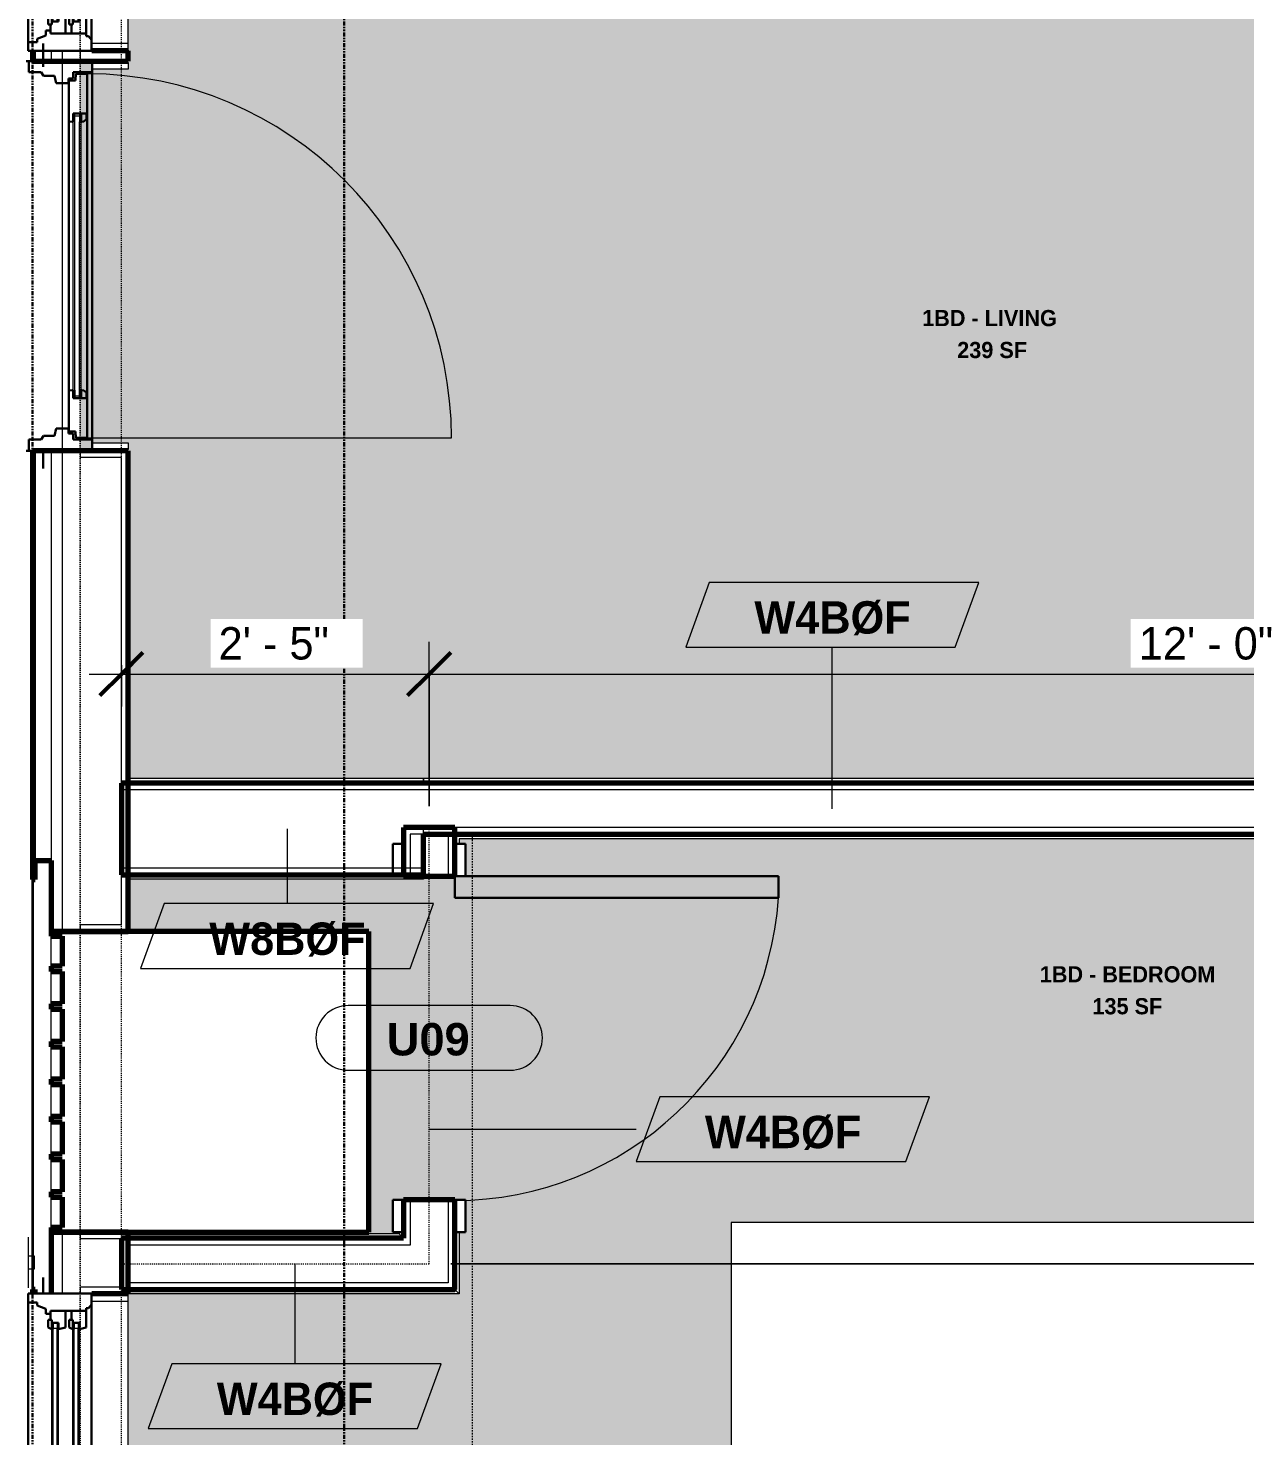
# Model space of a CAD drawing. Header units: inches. Extents: x -3927 to -2736, y 120 to 11438.
# Drawn here: x -3861.1 to -3748.4, y 11189.4 to 11319.9 of the extents above; entities that cross this region are included whole.
import ezdxf

# ---------------------------------------------------------------- set-up
doc = ezdxf.new("R2010")
doc.units = ezdxf.units.IN
doc.header["$MEASUREMENT"] = 0
for name, pattern in [('Dash', [0.25, 0.125, -0.125]), ('Dash 3_32_', [0.1875, 0.09375, -0.09375]), ('Double Dash 3_8_', [1, 0.375, -0.125, 0.125, -0.125, 0.125, -0.125])]:
    doc.linetypes.add(name, pattern=pattern)
for name, color, linetype, lineweight in [('0-1', 7, 'Continuous', 5), ('0-2', 250, 'Continuous', 18), ('0-3', 50, 'Double Dash 3_8_', 30), ('A-ANNO-DIMS', 211, 'Continuous', 9), ('A-ANNO-DIMS-32', 211, 'Continuous', 9), ('A-AREA-IDEN', 2, 'Continuous', 9), ('A-DETL-1', 90, 'Dash 3_32_', 18), ('A-DOOR', 31, 'Continuous', 18), ('A-DOOR-1', 50, 'Continuous', 30), ('A-DOOR-2', 7, 'Continuous', 9), ('A-DOOR-3', 31, 'Continuous', 9), ('A-DOOR-4', 31, 'Continuous', 30), ('A-DOOR-FRAM-1', 7, 'Continuous', 9), ('A-DOOR-FRAM-2', 50, 'Continuous', 30), ('A-DOOR-FRAM-3', 31, 'Continuous', 30), ('A-DOOR-GLAZ-1', 7, 'Continuous', 9), ('A-DOOR-IDEN', 31, 'Continuous', 9), ('A-FLOR-1', 250, 'Continuous', 18), ('A-FLOR-HRAL-1', 7, 'Continuous', 9), ('A-GENM-1', 7, 'Continuous', 9), ('A-GENM-2', 10, 'Continuous', 70), ('A-GLAZ-1', 50, 'Continuous', 30), ('A-GLAZ-2', 7, 'Continuous', 9), ('A-GLAZ-3', 250, 'Continuous', 18), ('A-WALL', 113, 'Continuous', 18), ('A-WALL-1', 10, 'Continuous', 70), ('A-WALL-2', 250, 'Continuous', 18), ('A-WALL-3', 113, 'Continuous', 70), ('A-WALL-IDEN', 211, 'Continuous', 9), ('C-PROP-LINE-1', 50, 'Double Dash 3_8_', 30), ('I-FURN', 30, 'Continuous', 9), ('I-FURN-HDLN', 30, 'Dash', 9), ('I-WALL', 2, 'Continuous', 18), ('I-WALL-2', 2, 'Continuous', 70)]:
    doc.layers.add(name, color=color, linetype=linetype, lineweight=lineweight)
doc.layers.add('A-AREA-PATT-1', color=7, linetype='Continuous', lineweight=9, transparency=1)
doc.styles.add('Arial_B', font='arialbd.ttf', dxfattribs={"height": 3})
doc.styles.add('Century Gothic', font='ufonts.com_century-gothic.ttf', dxfattribs={"height": 3})
doc.styles.add('Century Gothic_B', font='GOTHICB.TTF', dxfattribs={"height": 3})
doc.styles.add('Century Gothic_B_1', font='GOTHICB.TTF', dxfattribs={"height": 1.5})
doc.dimstyles.new('OD_1__HACK_2', dxfattribs={"dimscale": 12, "dimtxt": 3.132505, "dimasz": 0.333333, "dimexe": 0.25, "dimexo": 0.166667, "dimgap": 0.041667, "dimtad": 1, "dimdec": 0, "dimzin": 3, "dimdsep": 46, "dimlunit": 4, "dimtxsty": 'Century Gothic', "dimblk1": 'OBLIQUE', "dimblk2": 'OBLIQUE', "dimsah": 1, "dimcen": 0.09, "dimdle": 0.25, "dimazin": 0, "dimtfac": 1, "dimtdec": 4, "dimtix": 1, "dimtmove": 0, "dimatfit": 3, "dimfxl": 1, "dimtvp": 1, "dimtfill": 1, "dimfrac": 2, "dimtolj": 1, "dimtzin": 0, "dimarcsym": 2})

# ---------------------------------------------------------------- blocks, each defined once
blk = doc.blocks.new('Door-Inswing-Andersen-400_Series-Single - 3_ 0-1_8_ x custom height - 2ND FLOOR-2895725-2ND _ 3RD FLOOR - 1BD D - ADA TYPE B')
at = {"layer": 'A-DOOR-1'}
for p, q in [((-16.87, -0.41), (-16.87, 0.66)), ((-16.87, 0.66), (-12.44, 0.66)), ((-13.19, 0.66), (-13.19, -0.66)), ((-13.19, 0.66), (-13.19, 0.59)), ((-13.19, 0.59), (-12.67, 0.59)), ((-12.44, 0.09), (-13.19, 0.09)), ((-12.67, 0.59), (-12.47, 0.34)), ((-12.47, 0.34), (-12.44, 0.16)), ((12.44, 0.66), (-12.44, 0.66)), ((-12.44, 0.16), (-12.44, 0.09)), ((16.87, 0.66), (12.44, 0.66)), ((12.47, 0.34), (12.44, 0.16)), ((12.44, 0.16), (12.44, 0.09)), ((12.44, 0.09), (13.19, 0.09)), ((12.67, 0.59), (12.47, 0.34)), ((13.19, 0.59), (12.67, 0.59)), ((13.19, 0.66), (13.19, -0.66)), ((13.19, 0.66), (13.19, 0.59)), ((16.87, -0.41), (16.87, 0.66)), ((-16.26, -0.42), (-16.87, -0.41)), ((-16.26, -1.06), (-16.26, -0.42)), ((-16.26, -1.06), (-12.44, -1.06)), ((-13.19, -0.66), (-12.44, -0.66)), ((-12.44, -0.75), (-12.47, -1.06)), ((-12.44, -0.66), (-12.44, -0.75)), ((12.44, -1.06), (-12.44, -1.06)), ((12.44, -0.66), (12.44, -0.75)), ((13.19, -0.66), (12.44, -0.66)), ((12.44, -0.75), (12.47, -1.06)), ((16.26, -1.06), (12.44, -1.06)), ((16.26, -0.42), (16.87, -0.41)), ((16.26, -1.06), (16.26, -0.42))]:
    blk.add_line(p, q, dxfattribs=at)
at = {"layer": 'A-DOOR-2'}
blk.add_line((16.87, 0.66), (16.87, 34.41), dxfattribs=at)
blk.add_arc((16.87, 0.66), 33.75, 90, 180, dxfattribs=at)
at = {"layer": 'A-DOOR-FRAM-1'}
for p, q in [((-17.94, 4.44), (-17.31, 4.44)), ((-17.94, 1.12), (-17.94, 4.44)), ((-17.31, 4.44), (-17.31, 1.12)), ((17.31, 4.44), (17.94, 4.44)), ((17.31, 1.12), (17.31, 4.44)), ((17.94, 4.44), (17.94, 1.12)), ((-17.31, 1.12), (-17.94, 1.12)), ((17.94, 1.12), (17.31, 1.12))]:
    blk.add_line(p, q, dxfattribs=at)
at = {"layer": 'A-DOOR-FRAM-2'}
for p, q in [((-18.06, -4.75), (-18.06, 1.12)), ((-18.06, 1.12), (-17.03, 1.12)), ((-17.69, 1.12), (-18.06, 1.12)), ((-18.06, 1.12), (-17.94, 1.12)), ((-17.31, 1.12), (17.31, 1.12)), ((-17.03, 1.12), (-17.03, -0.66)), ((17.03, 1.12), (17.03, -0.66)), ((18.06, 1.12), (17.03, 1.12)), ((17.94, 1.12), (18.06, 1.12)), ((18.06, -4.75), (18.06, 1.12)), ((-17.03, -0.66), (-16.45, -0.66)), ((-16.45, -0.66), (-16.45, -1.09)), ((-16.45, -1.09), (-16, -1.09)), ((-16, -1.09), (-16, -2.23)), ((16.45, -1.09), (16, -1.09)), ((16, -1.09), (16, -2.23)), ((16.45, -0.66), (16.45, -1.09)), ((17.03, -0.66), (16.45, -0.66)), ((-16, -2.23), (-16.69, -2.39)), ((-16.69, -2.39), (-16.69, -3.39)), ((16, -2.23), (16.69, -2.39)), ((16.69, -2.39), (16.69, -3.39)), ((-19.69, -3.44), (-18.06, -3.44)), ((-16.69, -3.39), (-17.03, -3.63)), ((-17.03, -3.63), (-17.03, -4.75)), ((16.69, -3.39), (17.03, -3.63)), ((17.03, -3.63), (17.03, -4.75)), ((19.69, -3.44), (18.06, -3.44)), ((-18.06, -5.01), (-18.06, -4.44)), ((-18.06, -4.75), (-17.03, -4.75)), ((18.06, -4.75), (17.03, -4.75)), ((18.06, -4.44), (18.06, -5.01))]:
    blk.add_line(p, q, dxfattribs=at)
at = {"layer": 'A-DOOR-GLAZ-1'}
for p, q in [((12.44, 0.09), (-12.44, 0.09)), ((-13.19, -0.06), (-12.44, -0.06)), ((-12.44, -0.5), (-13.19, -0.5)), ((-12.98, -0.5), (-12.98, -0.06)), ((12.44, -0.06), (-12.44, -0.06)), ((12.44, -0.5), (-12.44, -0.5)), ((12.44, -0.66), (-12.44, -0.66)), ((13.19, -0.06), (12.44, -0.06)), ((12.44, -0.5), (13.19, -0.5)), ((12.98, -0.5), (12.98, -0.06))]:
    blk.add_line(p, q, dxfattribs=at)
blk = doc.blocks.new('Window-Double_Hung-Andersen-400_Series-Tilt_Wash - DOUBLE HUNG - REVERSE COTTAGE - 2ND FLOOR-2888385-2ND _ 3RD FLOOR - 1BD D - ADA TYPE B')
at = {"layer": 'A-GLAZ-1'}
for p, q in [((19.01, 4.81), (-19.01, 4.81)), ((-19.01, 4.81), (-19.01, -1.06)), ((-18.2, 4.81), (-18.2, 4)), ((-18.2, 4), (-17.92, 4)), ((-17.92, 4), (-17.61, 3.19)), ((17.92, 4), (17.61, 3.19)), ((18.2, 4), (17.92, 4)), ((18.2, 4.81), (18.2, 4)), ((19.01, -1.06), (19.01, 4.81)), ((-19.01, 3.44), (-20.51, 3.44)), ((-17.61, 3.19), (-17.14, 3.19)), ((-17.42, 2.75), (-16.57, 2.75)), ((-17.42, 2.75), (-17.42, -0.56)), ((-17.14, 3.19), (-17.14, 2.75)), ((-15.86, 2.97), (-16.57, 2.97)), ((-16.57, 2.62), (-16.57, 2.97)), ((-15.7, 2.62), (-16.57, 2.62)), ((-16.29, 2.62), (-16.29, 2)), ((-15.86, 2.97), (-15.7, 2.62)), ((15.86, 2.97), (15.7, 2.62)), ((15.7, 2.62), (16.57, 2.62)), ((15.86, 2.97), (16.57, 2.97)), ((16.29, 2.62), (16.29, 2)), ((16.57, 2.62), (16.57, 2.97)), ((17.42, 2.75), (16.57, 2.75)), ((17.14, 3.19), (17.14, 2.75)), ((17.61, 3.19), (17.14, 3.19)), ((17.42, 2.75), (17.42, -0.56)), ((19.01, 3.44), (20.51, 3.44)), ((-17.42, 1.37), (-15.86, 1.37)), ((-15.7, 2), (-16.29, 2)), ((-15.86, 1.37), (-15.7, 2)), ((15.7, 2), (16.29, 2)), ((15.86, 1.37), (15.7, 2)), ((17.42, 1.37), (15.86, 1.37)), ((-17.42, 0.81), (-16.57, 0.81)), ((-15.86, 1.03), (-16.57, 1.03)), ((-16.57, 0.69), (-16.57, 1.03)), ((-15.7, 0.69), (-16.57, 0.69)), ((-16.29, 0.69), (-16.29, 0.06)), ((-15.7, 0.06), (-16.29, 0.06)), ((-15.86, 1.03), (-15.7, 0.69)), ((-15.86, -0.56), (-15.7, 0.06)), ((15.86, 1.03), (15.7, 0.69)), ((15.7, 0.69), (16.57, 0.69)), ((15.7, 0.06), (16.29, 0.06)), ((15.86, -0.56), (15.7, 0.06)), ((15.86, 1.03), (16.57, 1.03)), ((16.29, 0.69), (16.29, 0.06)), ((16.57, 0.69), (16.57, 1.03)), ((17.42, 0.81), (16.57, 0.81)), ((-19.01, -1.06), (19.01, -1.06)), ((-17.67, -0.78), (-18, -1.06)), ((-17.67, -0.78), (-17.67, -0.56)), ((-17.67, -0.56), (-15.86, -0.56)), ((17.67, -0.56), (15.86, -0.56)), ((17.67, -0.78), (17.67, -0.56)), ((17.67, -0.78), (18, -1.06))]:
    blk.add_line(p, q, dxfattribs=at)
at = {"layer": 'A-GLAZ-2'}
for p, q in [((-15.7, 2.62), (15.7, 2.62)), ((-16.29, 2.5), (-15.7, 2.5)), ((-16.29, 2.12), (-15.7, 2.12)), ((-15.82, 2.5), (-15.82, 2.12)), ((-15.7, 2.5), (15.7, 2.5)), ((-15.7, 2.12), (15.7, 2.12)), ((-15.7, 2), (15.7, 2)), ((16.29, 2.5), (15.7, 2.5)), ((16.29, 2.12), (15.7, 2.12)), ((15.82, 2.5), (15.82, 2.12)), ((-16.29, 0.56), (-15.7, 0.56)), ((-16.29, 0.19), (-15.7, 0.19)), ((-15.82, 0.56), (-15.82, 0.19)), ((-15.7, 0.69), (15.7, 0.69)), ((-15.7, 0.56), (15.7, 0.56)), ((-15.7, 0.19), (15.7, 0.19)), ((-15.7, 0.06), (15.7, 0.06)), ((16.29, 0.56), (15.7, 0.56)), ((16.29, 0.19), (15.7, 0.19)), ((15.82, 0.56), (15.82, 0.19)), ((18.95, -1.06), (-18.95, -1.06)), ((-18.95, -1.06), (-18.95, -4.44)), ((-18.32, -1.06), (-18.32, -4.44)), ((18.32, -1.06), (18.32, -4.44)), ((18.95, -4.44), (18.95, -1.06)), ((-18.95, -4.44), (18.95, -4.44))]:
    blk.add_line(p, q, dxfattribs=at)
at = {"layer": 'A-GLAZ-3'}
for p, q in [((-19.01, -2.44), (-18.95, -2.44)), ((18.95, -2.44), (19.01, -2.44)), ((-18.95, -3.94), (-19.01, -3.94)), ((19.01, -3.94), (18.95, -3.94))]:
    blk.add_line(p, q, dxfattribs=at)
blk = doc.blocks.new('V-Series_EWC4_SPVU_RFA_2015 - 2ND AND 3RD FLOOR-2226480-2ND _ 3RD FLOOR - 1BD D - ADA TYPE B')
at = {"layer": 'A-GENM-1'}
for p, q in [((-3858.97, 11232.96), (-3858.97, 11235.75)), ((-3858.97, 11229.47), (-3858.97, 11232.46)), ((-3858.97, 11225.99), (-3858.97, 11228.97)), ((-3858.97, 11222.5), (-3858.97, 11225.49)), ((-3858.97, 11219.02), (-3858.97, 11222)), ((-3858.97, 11215.53), (-3858.97, 11218.52)), ((-3858.97, 11212.05), (-3858.97, 11215.03)), ((-3858.97, 11208.75), (-3858.97, 11211.55))]:
    blk.add_line(p, q, dxfattribs=at)
at = {"layer": 'A-GENM-2'}
for p, q in [((-3829.54, 11236.19), (-3858.97, 11236.19)), ((-3858.97, 11236.19), (-3858.97, 11235.75)), ((-3858.97, 11235.75), (-3857.97, 11235.75)), ((-3857.97, 11235.75), (-3857.97, 11232.96)), ((-3829.54, 11208.31), (-3829.54, 11236.19)), ((-3857.97, 11232.96), (-3858.97, 11232.96)), ((-3858.97, 11232.96), (-3858.97, 11232.46)), ((-3858.97, 11232.46), (-3857.97, 11232.46)), ((-3857.97, 11232.46), (-3857.97, 11229.47)), ((-3857.97, 11229.47), (-3858.97, 11229.47)), ((-3858.97, 11229.47), (-3858.97, 11228.97)), ((-3858.97, 11228.97), (-3857.97, 11228.97)), ((-3857.97, 11228.97), (-3857.97, 11225.99)), ((-3857.97, 11225.99), (-3858.97, 11225.99)), ((-3858.97, 11225.99), (-3858.97, 11225.49)), ((-3858.97, 11225.49), (-3857.97, 11225.49)), ((-3857.97, 11225.49), (-3857.97, 11222.5)), ((-3857.97, 11222.5), (-3858.97, 11222.5)), ((-3858.97, 11222.5), (-3858.97, 11222)), ((-3858.97, 11222), (-3857.97, 11222)), ((-3857.97, 11222), (-3857.97, 11219.02)), ((-3857.97, 11219.02), (-3858.97, 11219.02)), ((-3858.97, 11219.02), (-3858.97, 11218.52)), ((-3858.97, 11218.52), (-3857.97, 11218.52)), ((-3857.97, 11218.52), (-3857.97, 11215.53)), ((-3857.97, 11215.53), (-3858.97, 11215.53)), ((-3858.97, 11215.53), (-3858.97, 11215.03)), ((-3858.97, 11215.03), (-3857.97, 11215.03)), ((-3857.97, 11215.03), (-3857.97, 11212.05)), ((-3857.97, 11212.05), (-3858.97, 11212.05)), ((-3858.97, 11212.05), (-3858.97, 11211.55)), ((-3858.97, 11211.55), (-3857.97, 11211.55)), ((-3857.97, 11211.55), (-3857.97, 11208.75)), ((-3857.97, 11208.75), (-3858.97, 11208.75)), ((-3858.97, 11208.75), (-3858.97, 11208.31)), ((-3858.97, 11208.31), (-3829.54, 11208.31))]:
    blk.add_line(p, q, dxfattribs=at)
blk = doc.blocks.new('Perforated Panel at Magic-Pak - hvac panel - 3rd floor-2505075-2ND _ 3RD FLOOR - 1BD D - ADA TYPE B')
at = {"layer": 'A-GLAZ-3'}
for p, q in [((-19.01, 4.44), (19.01, 4.44)), ((-19.01, 4.37), (-19.01, 4.44)), ((19.01, 4.37), (-19.01, 4.37)), ((19.01, 4.44), (19.01, 4.37))]:
    blk.add_line(p, q, dxfattribs=at)
blk = doc.blocks.new('Railing - Baluster_01-2700443-2ND _ 3RD FLOOR - 1BD D - ADA TYPE B')
at = {"layer": 'A-FLOR-HRAL-1'}
for p, q in [((-0.59, 1.18), (0.59, 1.18)), ((-0.59, 1.04), (-0.59, 1.18)), ((-0.59, 0.59), (-0.59, 0.98)), ((0.59, 1.18), (0.59, 1.04)), ((0.59, 0.98), (0.59, 0.59))]:
    blk.add_line(p, q, dxfattribs=at)
blk = doc.blocks.new('Railing - Railing-2550578-2ND _ 3RD FLOOR - 1BD D - ADA TYPE B')
at = {"layer": 'A-FLOR-HRAL-1'}
for p, q in [((-3861.11, 11207.85), (-3861.11, 11207.38)), ((-3861.11, 11207.38), (-3861.11, 11203.6)), ((-3861.11, 11203.6), (-3861.11, 11203.13))]:
    blk.add_line(p, q, dxfattribs=at)
at = {"extrusion": (0, 0, -1), "zscale": -1, "rotation": 89.99999999999928}
blk.add_blockref('Railing - Baluster_01-2700443-2ND _ 3RD FLOOR - 1BD D - ADA TYPE B', (3861.7, 11205.49), dxfattribs=at)
blk = doc.blocks.new('Family - ___-2835860-2ND _ 3RD FLOOR - 1BD D - ADA TYPE B')
at = {"layer": 'C-PROP-LINE-1'}
blk.add_line((-3860.72, 11123.15), (-3860.72, 11434.39), dxfattribs=at)
blk = doc.blocks.new('Family - ___-2835903-2ND _ 3RD FLOOR - 1BD D - ADA TYPE B')
at = {"layer": 'C-PROP-LINE-1'}
blk.add_line((-3831.82, 11123.15), (-3831.82, 11438.04), dxfattribs=at)
blk = doc.blocks.new('Family - ___-2835932-2ND _ 3RD FLOOR - 1BD D - ADA TYPE B')
at = {"layer": 'C-PROP-LINE-1'}
blk.add_line((-3860.72, 11123.15), (-3860.72, 11438.04), dxfattribs=at)
blk = doc.blocks.new('CTR - 1st Phase - Shell_rvt-1-2ND _ 3RD FLOOR - 1BD D - ADA TYPE B')
at = {"layer": 'A-FLOR-1'}
blk.add_line((-3857.97, 11316.86), (-3857.97, 11280.74), dxfattribs=at)
at = {"layer": 'A-WALL-1'}
for p, q in [((-3860.72, 11317.82), (-3860.72, 11316.86)), ((-3851.85, 11317.82), (-3855.22, 11317.82)), ((-3851.85, 11316.86), (-3851.85, 11317.82)), ((-3860.72, 11316.86), (-3851.85, 11316.86)), ((-3851.85, 11280.74), (-3860.72, 11280.74)), ((-3860.72, 11280.74), (-3860.72, 11241.01)), ((-3851.85, 11236.19), (-3851.85, 11280.74)), ((-3860.47, 11241.01), (-3860.47, 11242.76)), ((-3860.47, 11242.76), (-3858.97, 11242.76)), ((-3858.97, 11242.76), (-3858.97, 11236.19)), ((-3860.66, 11241.01), (-3860.47, 11241.01)), ((-3858.97, 11236.19), (-3851.85, 11236.19)), ((-3851.85, 11208.31), (-3858.97, 11208.31)), ((-3858.97, 11208.31), (-3858.97, 11202.61)), ((-3851.85, 11202.61), (-3851.85, 11208.31)), ((-3860.72, 11202.99), (-3860.72, 11202.61)), ((-3860.47, 11202.99), (-3860.66, 11202.99)), ((-3860.47, 11202.61), (-3860.47, 11202.99)), ((-3855.22, 11202.61), (-3851.85, 11202.61))]:
    blk.add_line(p, q, dxfattribs=at)
at = {"layer": 'A-WALL-2'}
for p, q in [((-3860.47, 11317.82), (-3860.47, 11316.86)), ((-3858.97, 11317.82), (-3858.97, 11316.86)), ((-3857.97, 11317.82), (-3857.97, 11316.86)), ((-3856.29, 11317.82), (-3856.29, 11316.86)), ((-3851.85, 11317.88), (-3851.85, 11317.82)), ((-3860.47, 11280.74), (-3860.47, 11242.76)), ((-3858.97, 11280.74), (-3858.97, 11242.76)), ((-3857.97, 11280.74), (-3857.97, 11236.19)), ((-3856.29, 11280.74), (-3856.29, 11280.11)), ((-3852.47, 11280.11), (-3856.29, 11280.11)), ((-3852.47, 11236.81), (-3852.47, 11280.11)), ((-3856.29, 11236.81), (-3856.29, 11236.19)), ((-3856.29, 11236.81), (-3852.47, 11236.81)), ((-3857.97, 11208.31), (-3857.97, 11202.61)), ((-3856.29, 11208.31), (-3856.29, 11207.69)), ((-3852.47, 11207.69), (-3856.29, 11207.69)), ((-3852.47, 11203.24), (-3852.47, 11207.69)), ((-3856.29, 11203.24), (-3856.29, 11202.61)), ((-3856.29, 11203.24), (-3852.47, 11203.24)), ((-3851.85, 11202.61), (-3851.85, 11202.55))]:
    blk.add_line(p, q, dxfattribs=at)
at = {"layer": '0-2'}
for name in ['Railing - Railing-2550578-2ND _ 3RD FLOOR - 1BD D - ADA TYPE B', 'V-Series_EWC4_SPVU_RFA_2015 - 2ND AND 3RD FLOOR-2226480-2ND _ 3RD FLOOR - 1BD D - ADA TYPE B']:
    blk.add_blockref(name, (0, 0), dxfattribs=at)
for name, p, rotation in [('Window-Double_Hung-Andersen-400_Series-Tilt_Wash - DOUBLE HUNG - REVERSE COTTAGE - 2ND FLOOR-2888385-2ND _ 3RD FLOOR - 1BD D - ADA TYPE B', (-3856.29, 11336.83), 89.99999999999991), ('Door-Inswing-Andersen-400_Series-Single - 3_ 0-1_8_ x custom height - 2ND FLOOR-2895725-2ND _ 3RD FLOOR - 1BD D - ADA TYPE B', (-3856.29, 11298.8), 269.9999999999999), ('Perforated Panel at Magic-Pak - hvac panel - 3rd floor-2505075-2ND _ 3RD FLOOR - 1BD D - ADA TYPE B', (-3856.29, 11222), 89.99999999999991), ('Window-Double_Hung-Andersen-400_Series-Tilt_Wash - DOUBLE HUNG - REVERSE COTTAGE - 2ND FLOOR-2888385-2ND _ 3RD FLOOR - 1BD D - ADA TYPE B', (-3856.29, 11183.6), 89.99999999999991)]:
    blk.add_blockref(name, p, dxfattribs=dict(at, rotation=rotation))
at = {"layer": '0-3'}
for name in ['Family - ___-2835860-2ND _ 3RD FLOOR - 1BD D - ADA TYPE B', 'Family - ___-2835932-2ND _ 3RD FLOOR - 1BD D - ADA TYPE B', 'Family - ___-2835903-2ND _ 3RD FLOOR - 1BD D - ADA TYPE B']:
    blk.add_blockref(name, (0, 0), dxfattribs=at)
blk = doc.blocks.new('Basic Wall _ INT - W8BØF - _5_8 GYP - 2X8 WOOD_BATT_ - 5_8 GYP_ - ___-2698790-2ND _ 3RD FLOOR - 1BD D - ADA TYPE B')
at = {"layer": 'I-WALL'}
for p, q in [((-3851.85, 11241.31), (-3827.32, 11241.31)), ((-3824.47, 11241.03), (-3851.85, 11241.03)), ((-3824.47, 11241.31), (-3824.47, 11241.03))]:
    blk.add_line(p, q, dxfattribs=at)
blk = doc.blocks.new('Basic Wall _ INT - W8BØF - _5_8 GYP - 2X8 WOOD_BATT_ - 5_8 GYP_ - ___-2703994-2ND _ 3RD FLOOR - 1BD D - ADA TYPE B')
at = {"layer": 'I-WALL'}
for p, q in [((-3824.47, 11250.35), (-3851.85, 11250.35)), ((-3824.47, 11250.06), (-3851.85, 11250.06)), ((-3824.47, 11250.35), (-3824.47, 11250.06)), ((-3824.47, 11250.06), (-3824.47, 11249.98)), ((-3824.47, 11249.98), (-3824.47, 11249.94))]:
    blk.add_line(p, q, dxfattribs=at)
blk = doc.blocks.new('Bed-Standard - King 78_ x 80_-1242963-2ND _ 3RD FLOOR - 1BD D - ADA TYPE B')
at = {"layer": 'I-FURN'}
for p, q in [((49.69, -41.8), (49.69, 36.95)), ((-28.31, -41.8), (49.69, -41.8))]:
    blk.add_line(p, q, dxfattribs=at)
at = {"layer": 'I-FURN-HDLN'}
blk.add_line((73.69, -77.8), (73.69, 36.95), dxfattribs=at)
blk = doc.blocks.new('Basic Wall _ INT - W4BØF - _5_8 GYP - 2X4 WOOD_BATT_ - 5_8 GYP_ - ___-2685527-2ND _ 3RD FLOOR - 1BD D - ADA TYPE B')
at = {"layer": 'A-WALL'}
for p, q in [((-3851.85, 11202.86), (-3821.45, 11202.86)), ((-3821.16, 11202.58), (-3851.85, 11202.58))]:
    blk.add_line(p, q, dxfattribs=at)
at = {"layer": 'A-WALL', "flags": 128}
for points in [[(-3821.53, 11202.95), (-3821.51, 11202.93), (-3821.49, 11202.91), (-3821.47, 11202.89), (-3821.46, 11202.88), (-3821.45, 11202.87), (-3821.45, 11202.86)], [(-3821.45, 11202.86), (-3821.43, 11202.84), (-3821.37, 11202.79), (-3821.28, 11202.7), (-3821.16, 11202.58)]]:
    blk.add_lwpolyline(points, dxfattribs=at)
blk = doc.blocks.new('Basic Wall _ INT - W4BØF - _5_8 GYP - 2X4 WOOD_BATT_ - 5_8 GYP_ - ___-2685526-2ND _ 3RD FLOOR - 1BD D - ADA TYPE B')
at = {"layer": 'A-WALL'}
for p, q in [((-3826.74, 11208.15), (-3851.85, 11208.15)), ((-3826.45, 11207.86), (-3851.85, 11207.86))]:
    blk.add_line(p, q, dxfattribs=at)
at = {"layer": 'A-WALL', "flags": 128}
for points in [[(-3826.74, 11208.15), (-3826.62, 11208.03), (-3826.53, 11207.94), (-3826.47, 11207.88), (-3826.45, 11207.86)], [(-3826.45, 11207.86), (-3826.45, 11207.86), (-3826.44, 11207.85), (-3826.42, 11207.84), (-3826.41, 11207.82), (-3826.39, 11207.8), (-3826.37, 11207.78)]]:
    blk.add_lwpolyline(points, dxfattribs=at)
blk = doc.blocks.new('Basic Wall _ INT - W4BØF - _5_8 GYP - 2X4 WOOD_BATT_ - 5_8 GYP_ - ___-2685529-2ND _ 3RD FLOOR - 1BD D - ADA TYPE B')
at = {"layer": 'A-WALL'}
for p, q in [((-3821.45, 11244.31), (-3821.45, 11245.19)), ((-3821.16, 11244.78), (-3821.16, 11244.31)), ((-3821.45, 11202.86), (-3821.45, 11208.31)), ((-3821.16, 11208.31), (-3821.16, 11202.58))]:
    blk.add_line(p, q, dxfattribs=at)
at = {"layer": 'A-WALL', "flags": 128}
for points in [[(-3821.45, 11202.86), (-3821.45, 11202.87), (-3821.46, 11202.88), (-3821.47, 11202.89), (-3821.49, 11202.91), (-3821.51, 11202.93), (-3821.53, 11202.95)], [(-3821.16, 11202.58), (-3821.28, 11202.7), (-3821.37, 11202.79), (-3821.43, 11202.84), (-3821.45, 11202.86)]]:
    blk.add_lwpolyline(points, dxfattribs=at)
blk = doc.blocks.new('Basic Wall _ INT - W4BØF - _5_8 GYP - 2X4 WOOD_BATT_ - 5_8 GYP_ - ___-2685528-2ND _ 3RD FLOOR - 1BD D - ADA TYPE B')
at = {"layer": 'A-WALL'}
for p, q in [((-3826.74, 11208.31), (-3826.74, 11208.15)), ((-3826.45, 11208.31), (-3826.45, 11207.86))]:
    blk.add_line(p, q, dxfattribs=at)
at = {"layer": 'A-WALL', "flags": 128}
for points in [[(-3826.45, 11207.86), (-3826.47, 11207.88), (-3826.53, 11207.94), (-3826.62, 11208.03), (-3826.74, 11208.15)], [(-3826.37, 11207.78), (-3826.39, 11207.8), (-3826.41, 11207.82), (-3826.42, 11207.84), (-3826.44, 11207.85), (-3826.45, 11207.86), (-3826.45, 11207.86)]]:
    blk.add_lwpolyline(points, dxfattribs=at)
blk = doc.blocks.new('SWING - SINGLE - FLUSH - 30_ x 80_ - MAGIC PAK DOOR - ACOUSTICAL SEAL-3199411-2ND _ 3RD FLOOR - 1BD D - ADA TYPE B')
at = {"layer": 'A-DOOR-3'}
blk.add_arc((15, -2.375), 30.067, 180, 266.18593, dxfattribs=at)
at = {"layer": 'A-DOOR-4'}
for p, q in [((13, -2.375), (13, -32.375)), ((15, -2.375), (13, -2.375)), ((15, -2.375), (15, -32.375)), ((15, -32.375), (13, -32.375))]:
    blk.add_line(p, q, dxfattribs=at)
at = {"layer": 'A-DOOR-FRAM-3'}
for p, q in [((-18, 2.375), (-18, 3.375)), ((-18, 3.375), (-15, 3.375)), ((-15, 3.375), (-15, 2.375)), ((15, 2.375), (15, 3.375)), ((15, 3.375), (18, 3.375)), ((18, 3.375), (18, 2.375)), ((-15, 2.375), (-18, 2.375)), ((18, 2.375), (15, 2.375)), ((-18, -2.375), (-15, -2.375)), ((-18, -3.375), (-18, -2.375)), ((-15, -2.375), (-15, -3.375)), ((15, -2.375), (18, -2.375)), ((15, -3.375), (15, -2.375)), ((18, -2.375), (18, -3.375)), ((-15, -3.375), (-18, -3.375)), ((18, -3.375), (15, -3.375))]:
    blk.add_line(p, q, dxfattribs=at)
blk = doc.blocks.new('Basic Wall _ INT - W4BØF - _5_8 GYP - 2X4 WOOD_BATT_ - 5_8 GYP_ - ___-2685905-2ND _ 3RD FLOOR - 1BD D - ADA TYPE B')
at = {"layer": 'A-WALL'}
for p, q in [((-3824.47, 11250.06), (-3824.47, 11250.35)), ((-3725.96, 11250.35), (-3824.47, 11250.35)), ((-3725.96, 11250.06), (-3824.47, 11250.06)), ((-3824.47, 11249.98), (-3824.47, 11250.06)), ((-3824.47, 11249.94), (-3824.47, 11249.98))]:
    blk.add_line(p, q, dxfattribs=at)
blk = doc.blocks.new('Basic Wall _ INT - W4BØF - _5_8 GYP - 2X4 WOOD_BATT_ - 5_8 GYP_ - ___-2685904-2ND _ 3RD FLOOR - 1BD D - ADA TYPE B')
at = {"layer": 'A-WALL'}
for p, q in [((-3821.57, 11245.06), (-3725.96, 11245.06)), ((-3725.96, 11244.78), (-3821.16, 11244.78))]:
    blk.add_line(p, q, dxfattribs=at)
blk = doc.blocks.new('DIMBLOCK1-2ND _ 3RD FLOOR - 1BD D - ADA TYPE B')
at = {"layer": 'A-ANNO-DIMS-32'}
for p, q in [((-3823.95, 11247.81), (-3823.95, 11263.04)), ((-3855.47, 11260.04), (-3823.95, 11260.04)), ((-3852.47, 11260.87), (-3852.47, 11257.04)), ((-3852.47, 11260.04), (-3852.47, 11260.87)), ((-3823.95, 11260.04), (-3823.95, 11247.81))]:
    blk.add_line(p, q, dxfattribs=at)
at = {"layer": 'A-ANNO-DIMS-32', "lineweight": 50}
for p, q in [((-3852.47, 11260.04), (-3850.47, 11262.04)), ((-3823.95, 11260.04), (-3821.95, 11262.04)), ((-3852.47, 11260.04), (-3854.47, 11258.04)), ((-3823.95, 11260.04), (-3825.95, 11258.04))]:
    blk.add_line(p, q, dxfattribs=at)
at = {"layer": 'A-ANNO-DIMS-32', "color": 0, "insert": (-3843.46, 11264.39), "char_height": 3, "width": 12.5897, "attachment_point": 1, "line_spacing_factor": 0.984502, "style": 'Century Gothic', "bg_fill": 3, "box_fill_scale": 1.25, "bg_fill_color": 256, "bg_fill_true_color": 13158600, "bg_fill_transparency": 0}
blk.add_mtext('2\' - 5"', dxfattribs=at)
blk = doc.blocks.new('_Oblique')
at = {"color": 0, "linetype": 'ByBlock', "lineweight": -2}
blk.add_line((-0.5, -0.5), (0.5, 0.5), dxfattribs=at)
blk = doc.blocks.new('DIMBLOCK2-2ND _ 3RD FLOOR - 1BD D - ADA TYPE B')
at = {"layer": 'A-ANNO-DIMS-32'}
for p, q in [((-3823.95, 11247.81), (-3823.95, 11263.04)), ((-3679.59, 11249.56), (-3679.59, 11263.04)), ((-3823.95, 11260.04), (-3679.59, 11260.04)), ((-3823.95, 11260.04), (-3823.95, 11247.81)), ((-3679.59, 11260.04), (-3679.59, 11249.56))]:
    blk.add_line(p, q, dxfattribs=at)
at = {"layer": 'A-ANNO-DIMS-32', "lineweight": 50}
for p, q in [((-3823.95, 11260.04), (-3821.95, 11262.04)), ((-3679.59, 11260.04), (-3677.59, 11262.04)), ((-3823.95, 11260.04), (-3825.95, 11258.04)), ((-3679.59, 11260.04), (-3681.59, 11258.04))]:
    blk.add_line(p, q, dxfattribs=at)
at = {"layer": 'A-ANNO-DIMS-32', "color": 0, "insert": (-3758.18, 11264.39), "char_height": 3, "width": 15.394, "attachment_point": 1, "line_spacing_factor": 0.984502, "style": 'Century Gothic', "bg_fill": 3, "box_fill_scale": 1.25, "bg_fill_color": 256, "bg_fill_true_color": 13158600, "bg_fill_transparency": 0}
blk.add_mtext('12\' - 0"', dxfattribs=at)
blk = doc.blocks.new('DIMBLOCK9-2ND _ 3RD FLOOR - 1BD D - ADA TYPE B')
at = {"layer": 'A-ANNO-DIMS-32', "lineweight": 50}
for p, q in [((-3725.39, 11205.36), (-3727.39, 11207.36)), ((-3725.39, 11205.36), (-3723.39, 11203.36)), ((-3725.39, 11173.56), (-3727.39, 11175.56)), ((-3725.39, 11173.56), (-3723.39, 11171.56))]:
    blk.add_line(p, q, dxfattribs=at)
at = {"layer": 'A-ANNO-DIMS-32'}
for p, q in [((-3821.95, 11205.36), (-3722.39, 11205.36)), ((-3725.39, 11205.36), (-3821.95, 11205.36)), ((-3725.39, 11173.56), (-3725.39, 11205.36)), ((-3681.59, 11173.56), (-3728.39, 11173.56)), ((-3725.39, 11173.56), (-3681.59, 11173.56))]:
    blk.add_line(p, q, dxfattribs=at)
at = {"layer": 'A-ANNO-DIMS-32', "color": 0, "insert": (-3729.73, 11184.22), "char_height": 3, "width": 12.5897, "attachment_point": 1, "rotation": 90, "line_spacing_factor": 0.984502, "style": 'Century Gothic', "bg_fill": 3, "box_fill_scale": 1.25, "bg_fill_color": 256, "bg_fill_true_color": 13158600, "bg_fill_transparency": 0}
blk.add_mtext('2\' - 8"', dxfattribs=at)
blk = doc.blocks.new('DIMBLOCK10-2ND _ 3RD FLOOR - 1BD D - ADA TYPE B')
at = {"layer": 'A-ANNO-DIMS-32', "lineweight": 50}
for p, q in [((-3725.39, 11249.94), (-3727.39, 11251.94)), ((-3725.39, 11249.94), (-3723.39, 11247.94)), ((-3725.39, 11205.36), (-3727.39, 11207.36)), ((-3725.39, 11205.36), (-3723.39, 11203.36))]:
    blk.add_line(p, q, dxfattribs=at)
at = {"layer": 'A-ANNO-DIMS-32'}
for p, q in [((-3726.22, 11249.94), (-3722.39, 11249.94)), ((-3725.39, 11249.94), (-3726.22, 11249.94)), ((-3725.39, 11205.36), (-3725.39, 11249.94)), ((-3821.95, 11205.36), (-3722.39, 11205.36)), ((-3725.39, 11205.36), (-3821.95, 11205.36))]:
    blk.add_line(p, q, dxfattribs=at)
at = {"layer": 'A-ANNO-DIMS-32', "color": 0, "insert": (-3729.73, 11222.41), "char_height": 3, "width": 12.5897, "attachment_point": 1, "rotation": 90, "line_spacing_factor": 0.984502, "style": 'Century Gothic', "bg_fill": 3, "box_fill_scale": 1.25, "bg_fill_color": 256, "bg_fill_true_color": 13158600, "bg_fill_transparency": 0}
blk.add_mtext('3\' - 9"', dxfattribs=at)
blk = doc.blocks.new('Door Tag - Type Mark-2601225-2ND _ 3RD FLOOR - 1BD D - ADA TYPE B')
at = {"layer": 'A-DOOR-IDEN'}
for p, q in [((0.234375, 0.09375), (-0.234375, 0.09375)), ((-0.234375, -0.09375), (0.234375, -0.09375))]:
    blk.add_line(p, q, dxfattribs=at)
for centre, start, end in [((-0.234375, 0), 90, 270), ((0.234375, 0), 270, 90)]:
    blk.add_arc(centre, 0.09375, start, end, dxfattribs=at)
blk = doc.blocks.new('Wall Tag - ONE-2663183-2ND _ 3RD FLOOR - 1BD D - ADA TYPE B')
at = {"layer": 'A-WALL-IDEN'}
for p, q in [((-0.3561, 0.0937), (-0.4244, -0.0937)), ((0.4244, 0.0937), (-0.3561, 0.0937)), ((0.3561, -0.0937), (0.4244, 0.0937)), ((-0.4244, -0.0937), (0.3561, -0.0937))]:
    blk.add_line(p, q, dxfattribs=at)

msp = doc.modelspace()

# ---------------------------------------------------------------- hatches: boundary and pattern name
at = {"layer": 'A-AREA-PATT-1'}
h = msp.add_hatch(color=256, dxfattribs=at)
h.paths.add_polyline_path([(-3688.96, 11247.56), (-3688.96, 11250.94), (-3685.96, 11250.94), (-3685.96, 11250.35), (-3655.52, 11250.35), (-3655.52, 11362.61), (-3658.9, 11362.61), (-3658.9, 11426.61), (-3827.32, 11426.61), (-3827.32, 11430.08), (-3829.82, 11430.08), (-3829.82, 11426.39), (-3827.32, 11426.39), (-3827.32, 11425.76), (-3851.85, 11425.76), (-3851.85, 11316.86), (-3856.29, 11316.86), (-3856.29, 11280.74), (-3851.85, 11280.74), (-3851.85, 11250.35), (-3725.96, 11250.35), (-3725.96, 11250.94), (-3722.96, 11250.94), (-3722.96, 11247.56), (-3695.36, 11247.56)], flags=0)
h.paths.add_polyline_path([(-3855.16, 11280.86), (-3855.16, 11281.49), (-3851.85, 11281.49), (-3851.85, 11280.86), (-3852.47, 11280.86)], flags=0)
h.paths.add_polyline_path([(-3852.35, 11316.11), (-3855.16, 11316.11), (-3855.16, 11316.74), (-3851.85, 11316.74), (-3851.85, 11316.11)], flags=0)
h.paths.add_polyline_path([(-3803.79, 11321.34), (-3803.79, 11356.34), (-3797.79, 11356.34), (-3797.79, 11357.34), (-3725.79, 11357.34), (-3725.79, 11356.34), (-3719.79, 11356.34), (-3719.79, 11321.34), (-3782.68, 11321.34)], flags=0)
h.paths.add_polyline_path([(-3709.75, 11360.66), (-3709.79, 11360.66), (-3709.79, 11366.66), (-3710.79, 11366.66), (-3710.79, 11402.66), (-3709.79, 11402.66), (-3709.79, 11408.66), (-3674.79, 11408.66), (-3674.79, 11360.66), (-3702.37, 11360.66)], flags=0)
h.paths.add_polyline_path([(-3838.1, 11360.66), (-3848.79, 11360.66), (-3848.79, 11408.66), (-3813.79, 11408.66), (-3813.79, 11402.66), (-3812.79, 11402.66), (-3812.79, 11366.66), (-3813.79, 11366.66), (-3813.79, 11360.66), (-3827.32, 11360.66)], flags=0)
h.paths.add_polyline_path([(-3738.62, 11405.58), (-3739.61, 11405.58), (-3739.61, 11405.61), (-3740.28, 11405.61), (-3740.28, 11409.61), (-3776.28, 11409.61), (-3776.28, 11405.61), (-3776.94, 11405.61), (-3776.94, 11405.58), (-3777.93, 11405.58), (-3777.93, 11405.61), (-3793.13, 11405.61), (-3793.13, 11405.58), (-3793.62, 11405.58), (-3793.62, 11405.61), (-3794.28, 11405.61), (-3794.28, 11421.74), (-3722.28, 11421.74), (-3722.28, 11405.61), (-3722.94, 11405.61), (-3722.94, 11405.58), (-3723.43, 11405.58), (-3723.43, 11405.61), (-3738.62, 11405.61)], flags=0)
h = msp.add_hatch(color=256, dxfattribs=at)
h.paths.add_polyline_path([(-3817.96, 11130.44), (-3817.96, 11147.69), (-3799.96, 11147.69), (-3799.96, 11130.44), (-3795.96, 11130.44), (-3795.96, 11209.19), (-3717.96, 11209.19), (-3717.96, 11130.44), (-3716.03, 11130.44), (-3716.03, 11147.69), (-3698.03, 11147.69), (-3698.03, 11130.44), (-3653.63, 11130.44), (-3653.63, 11130.94), (-3650.84, 11130.94), (-3650.84, 11173.56), (-3652.34, 11173.56), (-3652.34, 11164.94), (-3653.63, 11164.94), (-3653.63, 11170.78), (-3682.38, 11170.78), (-3682.38, 11177.81), (-3682.71, 11177.81), (-3682.71, 11180.31), (-3681.96, 11180.31), (-3681.96, 11211.56), (-3680.59, 11211.56), (-3680.59, 11240.56), (-3681.96, 11240.56), (-3681.96, 11240.81), (-3682.71, 11240.81), (-3682.71, 11243.31), (-3682.38, 11243.31), (-3682.38, 11244.78), (-3685.96, 11244.78), (-3685.96, 11244.19), (-3688.96, 11244.19), (-3688.96, 11247.56), (-3722.96, 11247.56), (-3722.96, 11244.19), (-3725.96, 11244.19), (-3725.96, 11244.78), (-3821.16, 11244.78), (-3821.16, 11244.31), (-3820.57, 11244.31), (-3820.57, 11241.31), (-3823.95, 11241.31), (-3823.95, 11211.31), (-3820.57, 11211.31), (-3820.57, 11208.31), (-3821.16, 11208.31), (-3821.16, 11202.58), (-3851.85, 11202.58), (-3851.85, 11130.44), (-3823.95, 11130.44)], flags=0)
h.paths.add_polyline_path([(-3679.59, 11180.56), (-3679.59, 11209.56), (-3680.59, 11209.56), (-3680.59, 11180.56)], flags=0)
msp.add_hatch(color=256, dxfattribs=at).paths.add_polyline_path([(-3842.64, 11208.15), (-3826.74, 11208.15), (-3826.74, 11208.31), (-3827.32, 11208.31), (-3827.32, 11211.31), (-3823.95, 11211.31), (-3823.95, 11241.31), (-3824.47, 11241.31), (-3824.47, 11241.03), (-3851.85, 11241.03), (-3851.85, 11236.19), (-3829.54, 11236.19), (-3829.54, 11208.31), (-3851.85, 11208.31), (-3851.85, 11208.15), (-3847.51, 11208.15)], flags=0)

# ---------------------------------------------------------------- linework, layer by layer
at = {"layer": 'A-DETL-1'}
for p, q in [((-3856.29, 11123.15), (-3856.29, 11438.04)), ((-3856.29, 11438.04), (-3856.29, 11123.15)), ((-3852.47, 11126.19), (-3852.47, 11430.99)), ((-3823.95, 11205.36), (-3823.95, 11245.81)), ((-3852.45, 11205.36), (-3823.95, 11205.36))]:
    msp.add_line(p, q, dxfattribs=at)
at = {"layer": 'A-WALL'}
for p, q in [((-3722.96, 11249.31), (-3852.47, 11249.31)), ((-3824.47, 11245.19), (-3824.47, 11245.81)), ((-3722.96, 11245.81), (-3824.47, 11245.81)), ((-3822.2, 11245.19), (-3825.7, 11245.19)), ((-3825.7, 11245.19), (-3825.7, 11241.31)), ((-3822.2, 11245.19), (-3822.2, 11241.31)), ((-3824.47, 11242.06), (-3852.47, 11242.06)), ((-3825.7, 11211.31), (-3825.7, 11207.11)), ((-3822.2, 11211.31), (-3822.2, 11203.61)), ((-3851.82, 11207.11), (-3851.82, 11203.61)), ((-3825.7, 11207.11), (-3851.82, 11207.11)), ((-3822.2, 11203.61), (-3851.82, 11203.61))]:
    msp.add_line(p, q, dxfattribs=at)
at = {"layer": 'A-WALL-3'}
for p, q in [((-3722.96, 11249.94), (-3824.47, 11249.94)), ((-3821.57, 11245.81), (-3826.32, 11245.81)), ((-3826.32, 11245.81), (-3826.32, 11241.31)), ((-3821.57, 11241.31), (-3821.57, 11245.81)), ((-3824.47, 11245.19), (-3722.96, 11245.19)), ((-3826.32, 11241.31), (-3821.57, 11241.31)), ((-3821.57, 11211.31), (-3826.32, 11211.31)), ((-3826.32, 11211.31), (-3826.32, 11207.74)), ((-3821.57, 11202.99), (-3821.57, 11211.31)), ((-3826.32, 11207.74), (-3852.45, 11207.74)), ((-3852.45, 11207.74), (-3852.45, 11202.99)), ((-3852.45, 11202.99), (-3821.57, 11202.99))]:
    msp.add_line(p, q, dxfattribs=at)
at = {"layer": 'A-WALL-IDEN'}
msp.add_line((-3836.41, 11205.36), (-3836.41, 11196.11), dxfattribs=at)
at = {"layer": 'I-WALL-2'}
for p, q in [((-3824.47, 11249.94), (-3852.47, 11249.94)), ((-3852.47, 11249.94), (-3852.47, 11241.44)), ((-3824.47, 11241.44), (-3824.47, 11245.19)), ((-3852.47, 11241.44), (-3824.47, 11241.44))]:
    msp.add_line(p, q, dxfattribs=at)

# ---------------------------------------------------------------- block references
at = {"layer": '0-1'}
msp.add_blockref('CTR - 1st Phase - Shell_rvt-1-2ND _ 3RD FLOOR - 1BD D - ADA TYPE B', (0, 0), dxfattribs=at)
at = {"layer": 'A-DOOR', "rotation": 89.99999999999706}
msp.add_blockref('SWING - SINGLE - FLUSH - 30_ x 80_ - MAGIC PAK DOOR - ACOUSTICAL SEAL-3199411-2ND _ 3RD FLOOR - 1BD D - ADA TYPE B', (-3823.95, 11226.31), dxfattribs=at)
at = {"layer": 'A-WALL'}
for name in ['Basic Wall _ INT - W4BØF - _5_8 GYP - 2X4 WOOD_BATT_ - 5_8 GYP_ - ___-2685905-2ND _ 3RD FLOOR - 1BD D - ADA TYPE B', 'Basic Wall _ INT - W4BØF - _5_8 GYP - 2X4 WOOD_BATT_ - 5_8 GYP_ - ___-2685904-2ND _ 3RD FLOOR - 1BD D - ADA TYPE B', 'Basic Wall _ INT - W4BØF - _5_8 GYP - 2X4 WOOD_BATT_ - 5_8 GYP_ - ___-2685529-2ND _ 3RD FLOOR - 1BD D - ADA TYPE B', 'Basic Wall _ INT - W4BØF - _5_8 GYP - 2X4 WOOD_BATT_ - 5_8 GYP_ - ___-2685526-2ND _ 3RD FLOOR - 1BD D - ADA TYPE B', 'Basic Wall _ INT - W4BØF - _5_8 GYP - 2X4 WOOD_BATT_ - 5_8 GYP_ - ___-2685528-2ND _ 3RD FLOOR - 1BD D - ADA TYPE B', 'Basic Wall _ INT - W4BØF - _5_8 GYP - 2X4 WOOD_BATT_ - 5_8 GYP_ - ___-2685527-2ND _ 3RD FLOOR - 1BD D - ADA TYPE B']:
    msp.add_blockref(name, (0, 0), dxfattribs=at)
at = {"layer": 'I-FURN', "rotation": 180}
msp.add_blockref('Bed-Standard - King 78_ x 80_-1242963-2ND _ 3RD FLOOR - 1BD D - ADA TYPE B', (-3746.28, 11167.39), dxfattribs=at)
at = {"layer": 'I-WALL'}
for name in ['Basic Wall _ INT - W8BØF - _5_8 GYP - 2X8 WOOD_BATT_ - 5_8 GYP_ - ___-2703994-2ND _ 3RD FLOOR - 1BD D - ADA TYPE B', 'Basic Wall _ INT - W8BØF - _5_8 GYP - 2X8 WOOD_BATT_ - 5_8 GYP_ - ___-2698790-2ND _ 3RD FLOOR - 1BD D - ADA TYPE B']:
    msp.add_blockref(name, (0, 0), dxfattribs=at)

# ---------------------------------------------------------------- texts
at = {"layer": 'A-AREA-IDEN', "char_height": 1.5, "attachment_point": 1, "style": 'Century Gothic_B_1'}
for s, insert, width in [('1BD - LIVING', (-3778.26, 11293.79), 14.948), ('239 SF', (-3775.01, 11290.83), 7.07)]:
    msp.add_mtext(s, dxfattribs=dict(at, insert=insert, width=width))
at = {"layer": 'A-WALL-IDEN', "char_height": 3, "width": 17.372, "attachment_point": 1, "style": 'Century Gothic_B'}
for s, insert in [('W8BØF', (-3844.33, 11237.01)), ('W4BØF', (-3843.63, 11194.36))]:
    msp.add_mtext(s, dxfattribs=dict(at, insert=insert))

# ---------------------------------------------------------------- next in the draw order: dimensions: what is measured, and where the dimension line sits
at = {"layer": 'A-ANNO-DIMS'}
dim = msp.add_linear_dim(base=(-3823.95, 11260.04), p1=(-3852.47, 11262.87), p2=(-3823.95, 11245.81), dimstyle='OD_1__HACK_2', override={"dimpost": '<>', "dimfxl": 33.235522}, dxfattribs=at)
dim.commit()
dim.dimension.update_dxf_attribs({"geometry": 'DIMBLOCK1-2ND _ 3RD FLOOR - 1BD D - ADA TYPE B', "text_midpoint": (-3838.21, 11262.12)})
dim = msp.add_linear_dim(base=(-3725.39, 11205.36), p1=(-3679.59, 11173.56), p2=(-3823.95, 11205.36), angle=90, dimstyle='OD_1__HACK_2', override={"dimpost": '<>', "dimfxl": 147.820167}, dxfattribs=at)
dim.commit()
dim.dimension.update_dxf_attribs({"geometry": 'DIMBLOCK9-2ND _ 3RD FLOOR - 1BD D - ADA TYPE B', "text_midpoint": (-3727.46, 11189.46)})

# ---------------------------------------------------------------- next in the draw order: linework, layer by layer
at = {"layer": 'A-WALL-IDEN'}
msp.add_line((-3837.12, 11245.69), (-3837.12, 11238.76), dxfattribs=at)

# ---------------------------------------------------------------- next in the draw order: block references
at = {"layer": 'A-WALL-IDEN', "xscale": 31.99999999999999, "yscale": 31.99999999999999, "zscale": 31.99999999999999}
msp.add_blockref('Wall Tag - ONE-2663183-2ND _ 3RD FLOOR - 1BD D - ADA TYPE B', (-3836.41, 11193.11), dxfattribs=at)

# ---------------------------------------------------------------- next in the draw order: dimensions: what is measured, and where the dimension line sits
at = {"layer": 'A-ANNO-DIMS'}
dim = msp.add_linear_dim(base=(-3679.59, 11260.04), p1=(-3823.95, 11245.81), p2=(-3679.59, 11247.56), dimstyle='OD_1__HACK_2', override={"dimpost": '<>', "dimfxl": 144.369748}, dxfattribs=at)
dim.commit()
dim.dimension.update_dxf_attribs({"geometry": 'DIMBLOCK2-2ND _ 3RD FLOOR - 1BD D - ADA TYPE B', "text_midpoint": (-3751.77, 11262.12)})

# ---------------------------------------------------------------- next in the draw order: block references
at = {"layer": 'A-WALL-IDEN', "xscale": 31.99999999999999, "yscale": 31.99999999999999, "zscale": 31.99999999999999}
msp.add_blockref('Wall Tag - ONE-2663183-2ND _ 3RD FLOOR - 1BD D - ADA TYPE B', (-3786.59, 11265.54), dxfattribs=at)

# ---------------------------------------------------------------- next in the draw order: texts
at = {"layer": 'A-WALL-IDEN', "insert": (-3793.81, 11266.79), "char_height": 3, "width": 17.372, "attachment_point": 1, "style": 'Century Gothic_B'}
msp.add_mtext('W4BØF', dxfattribs=at)

# ---------------------------------------------------------------- next in the draw order: dimensions: what is measured, and where the dimension line sits
at = {"layer": 'A-ANNO-DIMS'}
dim = msp.add_linear_dim(base=(-3725.39, 11249.94), p1=(-3823.95, 11205.36), p2=(-3728.22, 11249.94), angle=90, dimstyle='OD_1__HACK_2', override={"dimpost": '<>', "dimfxl": 105.60137}, dxfattribs=at)
dim.commit()
dim.dimension.update_dxf_attribs({"geometry": 'DIMBLOCK10-2ND _ 3RD FLOOR - 1BD D - ADA TYPE B', "text_midpoint": (-3727.46, 11227.65)})

# ---------------------------------------------------------------- next in the draw order: linework, layer by layer
at = {"layer": 'A-WALL-IDEN'}
for p, q in [((-3786.59, 11247.56), (-3786.59, 11262.54)), ((-3823.95, 11217.84), (-3804.75, 11217.84))]:
    msp.add_line(p, q, dxfattribs=at)

# ---------------------------------------------------------------- next in the draw order: block references
at = {"layer": 'A-DOOR-IDEN', "xscale": 31.99999999999999, "yscale": 31.99999999999999, "zscale": 31.99999999999999}
msp.add_blockref('Door Tag - Type Mark-2601225-2ND _ 3RD FLOOR - 1BD D - ADA TYPE B', (-3823.95, 11226.31), dxfattribs=at)
at = {"layer": 'A-WALL-IDEN', "xscale": 31.99999999999999, "yscale": 31.99999999999999, "zscale": 31.99999999999999}
for p in [(-3837.12, 11235.76), (-3791.17, 11217.84)]:
    msp.add_blockref('Wall Tag - ONE-2663183-2ND _ 3RD FLOOR - 1BD D - ADA TYPE B', p, dxfattribs=at)

# ---------------------------------------------------------------- next in the draw order: texts
at = {"layer": 'A-AREA-IDEN', "char_height": 1.5, "attachment_point": 1, "style": 'Century Gothic_B_1'}
for s, insert, width in [('1BD - BEDROOM', (-3767.36, 11232.96), 18.887), ('135 SF', (-3762.48, 11230), 7.07)]:
    msp.add_mtext(s, dxfattribs=dict(at, insert=insert, width=width))
at = {"layer": 'A-DOOR-IDEN', "insert": (-3827.88, 11227.69), "char_height": 3, "width": 9.393, "attachment_point": 1, "style": 'Arial_B'}
msp.add_mtext('U09', dxfattribs=at)
at = {"layer": 'A-WALL-IDEN', "insert": (-3798.39, 11219.09), "char_height": 3, "width": 17.372, "attachment_point": 1, "style": 'Century Gothic_B'}
msp.add_mtext('W4BØF', dxfattribs=at)

doc.saveas('drawing.dxf')
